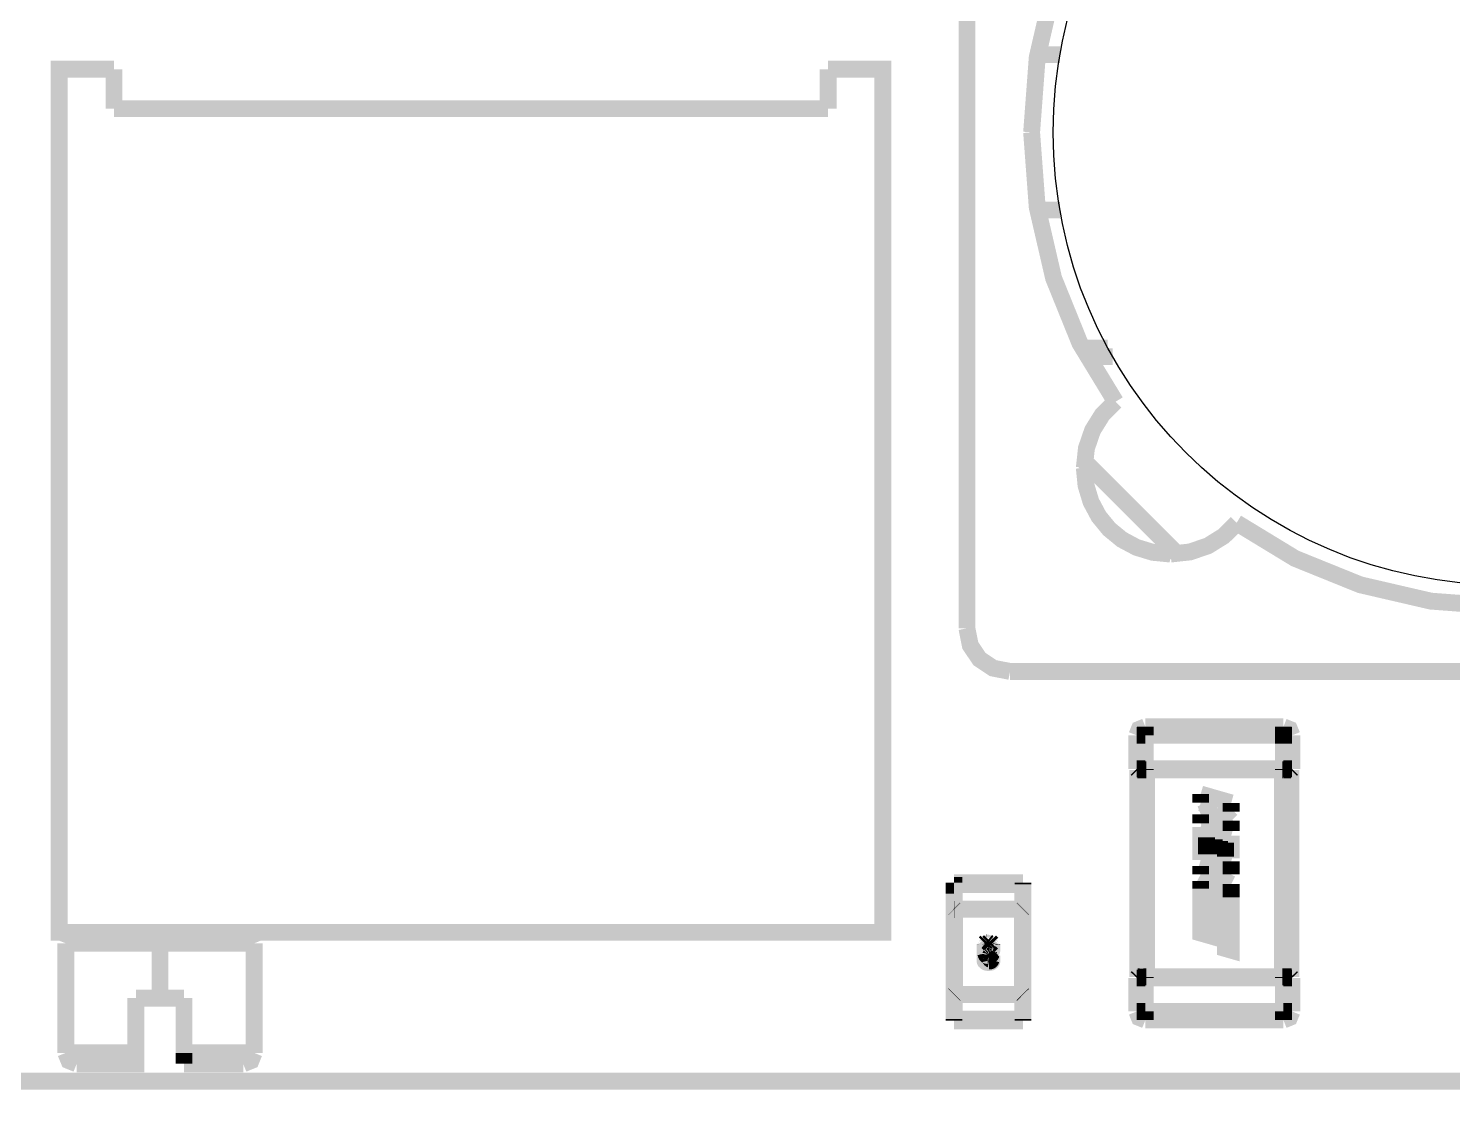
# Model space of a CAD drawing. Header units: inches. Extents: x -3.96 to 3.96, y -2.08 to 2.07.
# Drawn here: x -2.958 to -2.282, y 1.217 to 1.732 of the extents above; entities that cross this region are included whole.
import ezdxf

# ---------------------------------------------------------------- set-up
doc = ezdxf.new("R2010")
doc.units = ezdxf.units.IN
doc.layers.get('0').update_dxf_attribs({"linetype": 'CONTINUOUS'})

# ---------------------------------------------------------------- blocks, each defined once
blk = doc.blocks.new('EPAD')
at = {"const_width": 0.5}
blk.add_lwpolyline([(-0.25, 0, 1), (0.25, 0, 1)], format="xyb", close=True, dxfattribs=at)

msp = doc.modelspace()

# ---------------------------------------------------------------- linework, layer by layer
at = {"const_width": 0.008}
for points in [[(-2.512957, 1.447165), (-2.512957, 1.918031)], [(-2.512957, 1.447165), (-2.512957, 1.918031)], [(-2.512957, 1.447165), (-2.512957, 1.918031)], [(-2.482248, 1.682598), (-2.479578, 1.718253), (-2.471809, 1.751809), (-2.459302, 1.782729), (-2.442419, 1.810475)], [(-2.482248, 1.682598), (-2.479578, 1.718253), (-2.471809, 1.751809), (-2.459302, 1.782729), (-2.442419, 1.810475)], [(-2.482248, 1.682598), (-2.479578, 1.718253), (-2.471809, 1.751809), (-2.459302, 1.782729), (-2.442419, 1.810475)], [(-2.479213, 1.719449), (-2.46883, 1.719449)], [(-2.479213, 1.719449), (-2.46883, 1.719449)], [(-2.479213, 1.719449), (-2.46883, 1.719449)], [(-2.57887, 1.712587), (-2.55287, 1.712587), (-2.55287, 1.302827), (-2.94391, 1.302827), (-2.94391, 1.712587), (-2.91791, 1.712587)], [(-2.57887, 1.712587), (-2.55287, 1.712587), (-2.55287, 1.302827), (-2.94391, 1.302827), (-2.94391, 1.712587), (-2.91791, 1.712587)], [(-2.57887, 1.712587), (-2.55287, 1.712587), (-2.55287, 1.302827), (-2.94391, 1.302827), (-2.94391, 1.712587), (-2.91791, 1.712587)], [(-2.91791, 1.693867), (-2.91791, 1.712587)], [(-2.91791, 1.693867), (-2.91791, 1.712587)], [(-2.91791, 1.693867), (-2.91791, 1.712587)], [(-2.57887, 1.712587), (-2.57887, 1.693867)], [(-2.57887, 1.712587), (-2.57887, 1.693867)], [(-2.57887, 1.712587), (-2.57887, 1.693867)], [(-2.91791, 1.693867), (-2.57887, 1.693867)], [(-2.91791, 1.693867), (-2.57887, 1.693867)], [(-2.91791, 1.693867), (-2.57887, 1.693867)], [(-2.482248, 1.682598), (-2.479578, 1.646944), (-2.471809, 1.613388), (-2.459302, 1.582468), (-2.442419, 1.554722)], [(-2.482248, 1.682598), (-2.479578, 1.646944), (-2.471809, 1.613388), (-2.459302, 1.582468), (-2.442419, 1.554722)], [(-2.482248, 1.682598), (-2.479578, 1.646944), (-2.471809, 1.613388), (-2.459302, 1.582468), (-2.442419, 1.554722)], [(-2.46883, 1.645748), (-2.479213, 1.645748)], [(-2.46883, 1.645748), (-2.479213, 1.645748)], [(-2.46883, 1.645748), (-2.479213, 1.645748)], [(-2.457639, 1.580236), (-2.446075, 1.580236)], [(-2.457639, 1.580236), (-2.446075, 1.580236)], [(-2.457639, 1.580236), (-2.446075, 1.580236)], [(-2.4438, 1.576142), (-2.455496, 1.576142)], [(-2.4438, 1.576142), (-2.455496, 1.576142)], [(-2.4438, 1.576142), (-2.455496, 1.576142)], [(-2.457234, 1.52336), (-2.45622, 1.532661), (-2.453302, 1.541147), (-2.448667, 1.548605), (-2.442498, 1.554817)], [(-2.457234, 1.52336), (-2.45622, 1.532661), (-2.453302, 1.541147), (-2.448667, 1.548605), (-2.442498, 1.554817)], [(-2.457234, 1.52336), (-2.45622, 1.532661), (-2.453302, 1.541147), (-2.448667, 1.548605), (-2.442498, 1.554817)], [(-2.457118, 1.526445), (-2.413205, 1.482532)], [(-2.457118, 1.526445), (-2.413205, 1.482532)], [(-2.457118, 1.526445), (-2.413205, 1.482532)], [(-2.457234, 1.52336), (-2.45642, 1.514988), (-2.454076, 1.507246), (-2.450352, 1.500284), (-2.445398, 1.494251), (-2.439366, 1.489298), (-2.432404, 1.485574), (-2.424661, 1.48323), (-2.416289, 1.482415)], [(-2.457234, 1.52336), (-2.45642, 1.514988), (-2.454076, 1.507246), (-2.450352, 1.500284), (-2.445398, 1.494251), (-2.439366, 1.489298), (-2.432404, 1.485574), (-2.424661, 1.48323), (-2.416289, 1.482415)], [(-2.457234, 1.52336), (-2.45642, 1.514988), (-2.454076, 1.507246), (-2.450352, 1.500284), (-2.445398, 1.494251), (-2.439366, 1.489298), (-2.432404, 1.485574), (-2.424661, 1.48323), (-2.416289, 1.482415)], [(-2.384832, 1.497151), (-2.391044, 1.490983), (-2.398502, 1.486347), (-2.406989, 1.48343), (-2.416289, 1.482415)], [(-2.384832, 1.497151), (-2.391044, 1.490983), (-2.398502, 1.486347), (-2.406989, 1.48343), (-2.416289, 1.482415)], [(-2.384832, 1.497151), (-2.391044, 1.490983), (-2.398502, 1.486347), (-2.406989, 1.48343), (-2.416289, 1.482415)], [(-2.384928, 1.497231), (-2.357182, 1.480348), (-2.326262, 1.467841), (-2.292706, 1.460072), (-2.257051, 1.457402)], [(-2.384928, 1.497231), (-2.357182, 1.480348), (-2.326262, 1.467841), (-2.292706, 1.460072), (-2.257051, 1.457402)], [(-2.384928, 1.497231), (-2.357182, 1.480348), (-2.326262, 1.467841), (-2.292706, 1.460072), (-2.257051, 1.457402)], [(-2.512957, 1.447165), (-2.511377, 1.439108), (-2.507039, 1.432611), (-2.500541, 1.428272), (-2.492484, 1.426693)], [(-2.512957, 1.447165), (-2.511377, 1.439108), (-2.507039, 1.432611), (-2.500541, 1.428272), (-2.492484, 1.426693)], [(-2.512957, 1.447165), (-2.511377, 1.439108), (-2.507039, 1.432611), (-2.500541, 1.428272), (-2.492484, 1.426693)], [(-2.021618, 1.426693), (-2.492484, 1.426693)], [(-2.021618, 1.426693), (-2.492484, 1.426693)], [(-2.021618, 1.426693), (-2.492484, 1.426693)], [(-2.43233, 1.396331), (-2.431147, 1.399243), (-2.428236, 1.400426)], [(-2.43233, 1.396331), (-2.431147, 1.399243), (-2.428236, 1.400426)], [(-2.43233, 1.396331), (-2.431147, 1.399243), (-2.428236, 1.400426)], [(-2.43233, 1.396331), (-2.43233, 1.380445)], [(-2.428236, 1.396331), (-2.43233, 1.396331)], [(-2.43233, 1.396331), (-2.43233, 1.380445)], [(-2.428236, 1.396331), (-2.43233, 1.396331)], [(-2.43233, 1.396331), (-2.43233, 1.380445)], [(-2.428236, 1.396331), (-2.43233, 1.396331)], [(-2.362724, 1.400426), (-2.428236, 1.400426)], [(-2.428236, 1.400426), (-2.428236, 1.396331)], [(-2.362724, 1.400426), (-2.428236, 1.400426)], [(-2.428236, 1.400426), (-2.428236, 1.396331)], [(-2.362724, 1.400426), (-2.428236, 1.400426)], [(-2.428236, 1.400426), (-2.428236, 1.396331)], [(-2.428236, 1.380445), (-2.428236, 1.396331), (-2.362724, 1.396331), (-2.362724, 1.380445)], [(-2.428236, 1.380445), (-2.428236, 1.396331), (-2.362724, 1.396331), (-2.362724, 1.380445)], [(-2.428236, 1.380445), (-2.428236, 1.396331), (-2.362724, 1.396331), (-2.362724, 1.380445)], [(-2.35863, 1.396331), (-2.359813, 1.399243), (-2.362724, 1.400426)], [(-2.35863, 1.396331), (-2.362724, 1.396331), (-2.362724, 1.400426)], [(-2.35863, 1.396331), (-2.359813, 1.399243), (-2.362724, 1.400426)], [(-2.35863, 1.396331), (-2.362724, 1.396331), (-2.362724, 1.400426)], [(-2.35863, 1.396331), (-2.359813, 1.399243), (-2.362724, 1.400426)], [(-2.35863, 1.396331), (-2.362724, 1.396331), (-2.362724, 1.400426)], [(-2.35863, 1.380445), (-2.35863, 1.396331)], [(-2.35863, 1.380445), (-2.35863, 1.396331)], [(-2.35863, 1.380445), (-2.35863, 1.396331)], [(-2.43233, 1.380445), (-2.431855, 1.379954)], [(-2.428236, 1.380445), (-2.43233, 1.380445)], [(-2.43233, 1.380445), (-2.431855, 1.379954)], [(-2.428236, 1.380445), (-2.43233, 1.380445)], [(-2.43233, 1.380445), (-2.431855, 1.379954)], [(-2.428236, 1.380445), (-2.43233, 1.380445)], [(-2.432143, 1.379953), (-2.430078, 1.379956)], [(-2.432143, 1.379953), (-2.430078, 1.379956)], [(-2.432143, 1.379953), (-2.430078, 1.379956)], [(-2.43188, 1.379955), (-2.43188, 1.281684)], [(-2.43188, 1.379955), (-2.43188, 1.281684)], [(-2.43188, 1.379955), (-2.43188, 1.281684)], [(-2.428014, 1.379953), (-2.430078, 1.379956)], [(-2.428014, 1.379953), (-2.430078, 1.379956)], [(-2.428014, 1.379953), (-2.430078, 1.379956)], [(-2.428236, 1.380445), (-2.428236, 1.379954)], [(-2.362724, 1.380445), (-2.428236, 1.380445)], [(-2.428236, 1.380445), (-2.428236, 1.379954)], [(-2.362724, 1.380445), (-2.428236, 1.380445)], [(-2.428236, 1.380445), (-2.428236, 1.379954)], [(-2.362724, 1.380445), (-2.428236, 1.380445)], [(-2.428236, 1.379954), (-2.427785, 1.379955)], [(-2.428236, 1.379954), (-2.427785, 1.379955)], [(-2.428236, 1.379954), (-2.427785, 1.379955)], [(-2.427785, 1.379955), (-2.427744, 1.379955)], [(-2.427785, 1.379955), (-2.427744, 1.379955)], [(-2.427785, 1.379955), (-2.427744, 1.379955)], [(-2.363215, 1.379955), (-2.427744, 1.379955)], [(-2.427744, 1.281684), (-2.427744, 1.379955)], [(-2.363215, 1.379955), (-2.427744, 1.379955)], [(-2.427744, 1.281684), (-2.427744, 1.379955)], [(-2.363215, 1.379955), (-2.427744, 1.379955)], [(-2.427744, 1.281684), (-2.427744, 1.379955)], [(-2.363215, 1.379955), (-2.363174, 1.379955)], [(-2.363215, 1.379955), (-2.363215, 1.281684)], [(-2.363215, 1.379955), (-2.363174, 1.379955)], [(-2.363215, 1.379955), (-2.363215, 1.281684)], [(-2.363215, 1.379955), (-2.363174, 1.379955)], [(-2.363215, 1.379955), (-2.363215, 1.281684)], [(-2.363174, 1.379955), (-2.362724, 1.379954)], [(-2.363174, 1.379955), (-2.362724, 1.379954)], [(-2.363174, 1.379955), (-2.362724, 1.379954)], [(-2.362724, 1.380445), (-2.362724, 1.379954)], [(-2.35863, 1.380445), (-2.362724, 1.380445)], [(-2.362724, 1.380445), (-2.362724, 1.379954)], [(-2.35863, 1.380445), (-2.362724, 1.380445)], [(-2.362724, 1.380445), (-2.362724, 1.379954)], [(-2.35863, 1.380445), (-2.362724, 1.380445)], [(-2.362647, 1.379954), (-2.360882, 1.379963)], [(-2.362647, 1.379954), (-2.360882, 1.379963)], [(-2.362647, 1.379954), (-2.360882, 1.379963)], [(-2.359117, 1.379954), (-2.360882, 1.379963)], [(-2.359117, 1.379954), (-2.360882, 1.379963)], [(-2.359117, 1.379954), (-2.360882, 1.379963)], [(-2.35863, 1.380445), (-2.359105, 1.379954)], [(-2.35863, 1.380445), (-2.359105, 1.379954)], [(-2.35863, 1.380445), (-2.359105, 1.379954)], [(-2.35908, 1.379955), (-2.35908, 1.281684)], [(-2.35908, 1.379955), (-2.35908, 1.281684)], [(-2.35908, 1.379955), (-2.35908, 1.281684)], [(-2.40199, 1.368489), (-2.387474, 1.364317)], [(-2.40199, 1.364357), (-2.40199, 1.368489)], [(-2.40199, 1.368489), (-2.387474, 1.364317)], [(-2.40199, 1.364357), (-2.40199, 1.368489)], [(-2.40199, 1.368489), (-2.387474, 1.364317)], [(-2.40199, 1.364357), (-2.40199, 1.368489)], [(-2.394108, 1.362098), (-2.40199, 1.364357)], [(-2.394108, 1.362098), (-2.40199, 1.364357)], [(-2.394108, 1.362098), (-2.40199, 1.364357)], [(-2.40199, 1.358935), (-2.394108, 1.362098)], [(-2.40199, 1.358935), (-2.394108, 1.362098)], [(-2.40199, 1.358935), (-2.394108, 1.362098)], [(-2.393664, 1.361958), (-2.387474, 1.355789)], [(-2.387474, 1.360184), (-2.393664, 1.361958)], [(-2.393664, 1.361958), (-2.387474, 1.355789)], [(-2.387474, 1.360184), (-2.393664, 1.361958)], [(-2.393664, 1.361958), (-2.387474, 1.355789)], [(-2.387474, 1.360184), (-2.393664, 1.361958)], [(-2.387474, 1.364317), (-2.387474, 1.360184)], [(-2.387474, 1.364317), (-2.387474, 1.360184)], [(-2.387474, 1.364317), (-2.387474, 1.360184)], [(-2.40199, 1.354518), (-2.40199, 1.358935)], [(-2.40199, 1.354518), (-2.40199, 1.358935)], [(-2.40199, 1.354518), (-2.40199, 1.358935)], [(-2.394108, 1.357785), (-2.40199, 1.354518)], [(-2.394108, 1.357785), (-2.40199, 1.354518)], [(-2.394108, 1.357785), (-2.40199, 1.354518)], [(-2.387474, 1.351012), (-2.394108, 1.357785)], [(-2.387474, 1.351012), (-2.394108, 1.357785)], [(-2.387474, 1.351012), (-2.394108, 1.357785)], [(-2.387474, 1.355789), (-2.387474, 1.351012)], [(-2.387474, 1.355789), (-2.387474, 1.351012)], [(-2.387474, 1.355789), (-2.387474, 1.351012)], [(-2.40199, 1.352898), (-2.387474, 1.348725)], [(-2.40199, 1.337259), (-2.40199, 1.352898)], [(-2.40199, 1.352898), (-2.387474, 1.348725)], [(-2.40199, 1.337259), (-2.40199, 1.352898)], [(-2.40199, 1.352898), (-2.387474, 1.348725)], [(-2.40199, 1.337259), (-2.40199, 1.352898)], [(-2.387474, 1.348725), (-2.387474, 1.338)], [(-2.387474, 1.348725), (-2.387474, 1.338)], [(-2.387474, 1.348725), (-2.387474, 1.338)], [(-2.399228, 1.347978), (-2.399228, 1.339931)], [(-2.39562, 1.34695), (-2.399228, 1.347978)], [(-2.399228, 1.347978), (-2.399228, 1.339931)], [(-2.39562, 1.34695), (-2.399228, 1.347978)], [(-2.399228, 1.347978), (-2.399228, 1.339931)], [(-2.39562, 1.34695), (-2.399228, 1.347978)], [(-2.39562, 1.34072), (-2.39562, 1.34695)], [(-2.39562, 1.34072), (-2.39562, 1.34695)], [(-2.39562, 1.34072), (-2.39562, 1.34695)], [(-2.392937, 1.346185), (-2.392937, 1.339954)], [(-2.390237, 1.345399), (-2.392937, 1.346185)], [(-2.392937, 1.346185), (-2.392937, 1.339954)], [(-2.390237, 1.345399), (-2.392937, 1.346185)], [(-2.392937, 1.346185), (-2.392937, 1.339954)], [(-2.390237, 1.345399), (-2.392937, 1.346185)], [(-2.390237, 1.338785), (-2.390237, 1.345399)], [(-2.390237, 1.338785), (-2.390237, 1.345399)], [(-2.390237, 1.338785), (-2.390237, 1.345399)], [(-2.389067, 1.333549), (-2.40199, 1.337259)], [(-2.389067, 1.333549), (-2.40199, 1.337259)], [(-2.389067, 1.333549), (-2.40199, 1.337259)], [(-2.399228, 1.339931), (-2.387474, 1.336552)], [(-2.399228, 1.339931), (-2.387474, 1.336552)], [(-2.399228, 1.339931), (-2.387474, 1.336552)], [(-2.392937, 1.339954), (-2.39562, 1.34072)], [(-2.392937, 1.339954), (-2.39562, 1.34072)], [(-2.392937, 1.339954), (-2.39562, 1.34072)], [(-2.387474, 1.338), (-2.390237, 1.338785)], [(-2.387474, 1.338), (-2.390237, 1.338785)], [(-2.387474, 1.338), (-2.390237, 1.338785)], [(-2.387474, 1.336552), (-2.387474, 1.33037)], [(-2.387474, 1.336552), (-2.387474, 1.33037)], [(-2.387474, 1.336552), (-2.387474, 1.33037)], [(-2.40199, 1.334273), (-2.389067, 1.333549)], [(-2.40199, 1.330403), (-2.40199, 1.334273)], [(-2.40199, 1.334273), (-2.389067, 1.333549)], [(-2.40199, 1.330403), (-2.40199, 1.334273)], [(-2.40199, 1.334273), (-2.389067, 1.333549)], [(-2.40199, 1.330403), (-2.40199, 1.334273)], [(-2.389004, 1.323548), (-2.40199, 1.330403)], [(-2.389004, 1.323548), (-2.40199, 1.330403)], [(-2.389004, 1.323548), (-2.40199, 1.330403)], [(-2.397844, 1.331059), (-2.387474, 1.325785)], [(-2.387474, 1.33037), (-2.397844, 1.331059)], [(-2.397844, 1.331059), (-2.387474, 1.325785)], [(-2.387474, 1.33037), (-2.397844, 1.331059)], [(-2.397844, 1.331059), (-2.387474, 1.325785)], [(-2.387474, 1.33037), (-2.397844, 1.331059)], [(-2.519098, 1.326378), (-2.486343, 1.326378)], [(-2.519098, 1.326378), (-2.519098, 1.325559)], [(-2.519098, 1.326378), (-2.486343, 1.326378)], [(-2.519098, 1.326378), (-2.519098, 1.325559)], [(-2.519098, 1.326378), (-2.486343, 1.326378)], [(-2.519098, 1.326378), (-2.519098, 1.325559)], [(-2.519057, 1.32515), (-2.519098, 1.32515), (-2.519098, 1.325559)], [(-2.519098, 1.325559), (-2.486343, 1.325559)], [(-2.519057, 1.32515), (-2.519098, 1.32515), (-2.519098, 1.325559)], [(-2.519098, 1.325559), (-2.486343, 1.325559)], [(-2.519057, 1.32515), (-2.519098, 1.32515), (-2.519098, 1.325559)], [(-2.519098, 1.325559), (-2.486343, 1.325559)], [(-2.519098, 1.262094), (-2.519098, 1.32515)], [(-2.519098, 1.262094), (-2.519098, 1.32515)], [(-2.519098, 1.262094), (-2.519098, 1.32515)], [(-2.519057, 1.313685), (-2.519057, 1.32515)], [(-2.519057, 1.313685), (-2.519057, 1.32515)], [(-2.519057, 1.313685), (-2.519057, 1.32515)], [(-2.486343, 1.325559), (-2.486343, 1.32515), (-2.486383, 1.32515), (-2.486383, 1.313685), (-2.486452, 1.313685)], [(-2.486343, 1.325559), (-2.486343, 1.32515), (-2.486383, 1.32515), (-2.486383, 1.313685), (-2.486452, 1.313685)], [(-2.486343, 1.325559), (-2.486343, 1.32515), (-2.486383, 1.32515), (-2.486383, 1.313685), (-2.486452, 1.313685)], [(-2.486343, 1.325559), (-2.486343, 1.326378)], [(-2.486343, 1.325559), (-2.486343, 1.326378)], [(-2.486343, 1.325559), (-2.486343, 1.326378)], [(-2.486343, 1.32515), (-2.486343, 1.262094)], [(-2.486343, 1.32515), (-2.486343, 1.262094)], [(-2.486343, 1.32515), (-2.486343, 1.262094)], [(-2.40199, 1.327277), (-2.389004, 1.323548)], [(-2.40199, 1.323588), (-2.40199, 1.327277)], [(-2.40199, 1.327277), (-2.389004, 1.323548)], [(-2.40199, 1.323588), (-2.40199, 1.327277)], [(-2.40199, 1.327277), (-2.389004, 1.323548)], [(-2.40199, 1.323588), (-2.40199, 1.327277)], [(-2.387474, 1.319415), (-2.40199, 1.323588)], [(-2.387474, 1.319415), (-2.40199, 1.323588)], [(-2.387474, 1.319415), (-2.40199, 1.323588)], [(-2.392937, 1.308898), (-2.39562, 1.309665), (-2.39562, 1.315893), (-2.399228, 1.316923), (-2.399228, 1.31009), (-2.40199, 1.310874), (-2.40199, 1.321841), (-2.387474, 1.31767), (-2.387474, 1.294366), (-2.390277, 1.295172), (-2.390277, 1.299143), (-2.40199, 1.302509), (-2.40199, 1.306644), (-2.390277, 1.303277), (-2.390256, 1.30769), (-2.390237, 1.314342), (-2.392937, 1.315128), (-2.392937, 1.308898)], [(-2.392937, 1.308898), (-2.39562, 1.309665), (-2.39562, 1.315893), (-2.399228, 1.316923), (-2.399228, 1.31009), (-2.40199, 1.310874), (-2.40199, 1.321841), (-2.387474, 1.31767), (-2.387474, 1.294366), (-2.390277, 1.295172), (-2.390277, 1.299143), (-2.40199, 1.302509), (-2.40199, 1.306644), (-2.390277, 1.303277), (-2.390256, 1.30769), (-2.390237, 1.314342), (-2.392937, 1.315128), (-2.392937, 1.308898)], [(-2.392937, 1.308898), (-2.39562, 1.309665), (-2.39562, 1.315893), (-2.399228, 1.316923), (-2.399228, 1.31009), (-2.40199, 1.310874), (-2.40199, 1.321841), (-2.387474, 1.31767), (-2.387474, 1.294366), (-2.390277, 1.295172), (-2.390277, 1.299143), (-2.40199, 1.302509), (-2.40199, 1.306644), (-2.390277, 1.303277), (-2.390256, 1.30769), (-2.390237, 1.314342), (-2.392937, 1.315128), (-2.392937, 1.308898)], [(-2.387474, 1.325785), (-2.387474, 1.319415)], [(-2.387474, 1.325785), (-2.387474, 1.319415)], [(-2.387474, 1.325785), (-2.387474, 1.319415)], [(-2.519098, 1.314094), (-2.519057, 1.314054)], [(-2.519057, 1.314094), (-2.519098, 1.314094)], [(-2.519098, 1.314094), (-2.519098, 1.27315)], [(-2.519098, 1.314094), (-2.519057, 1.314054)], [(-2.519057, 1.314094), (-2.519098, 1.314094)], [(-2.519098, 1.314094), (-2.519098, 1.27315)], [(-2.519098, 1.314094), (-2.519057, 1.314054)], [(-2.519057, 1.314094), (-2.519098, 1.314094)], [(-2.519098, 1.314094), (-2.519098, 1.27315)], [(-2.518989, 1.313685), (-2.519057, 1.313685)], [(-2.518989, 1.313685), (-2.519057, 1.313685)], [(-2.518989, 1.313685), (-2.519057, 1.313685)], [(-2.518989, 1.313985), (-2.518879, 1.313875)], [(-2.518989, 1.313985), (-2.518879, 1.313875)], [(-2.518989, 1.313985), (-2.518879, 1.313875)], [(-2.486562, 1.273369), (-2.518879, 1.273369), (-2.518879, 1.313875), (-2.486562, 1.313875), (-2.486562, 1.273369)], [(-2.486562, 1.273369), (-2.518879, 1.273369), (-2.518879, 1.313875), (-2.486562, 1.313875), (-2.486562, 1.273369)], [(-2.486562, 1.273369), (-2.518879, 1.273369), (-2.518879, 1.313875), (-2.486562, 1.313875), (-2.486562, 1.273369)], [(-2.486562, 1.313875), (-2.486452, 1.313985)], [(-2.486562, 1.313875), (-2.486452, 1.313985)], [(-2.486562, 1.313875), (-2.486452, 1.313985)], [(-2.486343, 1.314094), (-2.486383, 1.314094)], [(-2.486383, 1.314054), (-2.486343, 1.314094)], [(-2.486343, 1.314094), (-2.486383, 1.314094)], [(-2.486383, 1.314054), (-2.486343, 1.314094)], [(-2.486343, 1.314094), (-2.486383, 1.314094)], [(-2.486383, 1.314054), (-2.486343, 1.314094)], [(-2.486343, 1.27315), (-2.486343, 1.314094)], [(-2.486343, 1.27315), (-2.486343, 1.314094)], [(-2.486343, 1.27315), (-2.486343, 1.314094)], [(-2.94079, 1.297627), (-2.939287, 1.301324), (-2.93559, 1.302827)], [(-2.94079, 1.297627), (-2.89607, 1.297627), (-2.89607, 1.302827)], [(-2.94079, 1.297627), (-2.939287, 1.301324), (-2.93559, 1.302827)], [(-2.94079, 1.297627), (-2.89607, 1.297627), (-2.89607, 1.302827)], [(-2.94079, 1.297627), (-2.939287, 1.301324), (-2.93559, 1.302827)], [(-2.94079, 1.297627), (-2.89607, 1.297627), (-2.89607, 1.302827)], [(-2.85135, 1.297627), (-2.852853, 1.301324), (-2.85655, 1.302827)], [(-2.85135, 1.297627), (-2.852853, 1.301324), (-2.85655, 1.302827)], [(-2.85135, 1.297627), (-2.852853, 1.301324), (-2.85655, 1.302827)], [(-2.94079, 1.297627), (-2.94079, 1.245627)], [(-2.94079, 1.297627), (-2.94079, 1.245627)], [(-2.94079, 1.297627), (-2.94079, 1.245627)], [(-2.89607, 1.271627), (-2.89607, 1.297627), (-2.85135, 1.297627)], [(-2.89607, 1.271627), (-2.89607, 1.297627), (-2.85135, 1.297627)], [(-2.89607, 1.271627), (-2.89607, 1.297627), (-2.85135, 1.297627)], [(-2.85135, 1.245627), (-2.85135, 1.297627)], [(-2.85135, 1.245627), (-2.85135, 1.297627)], [(-2.85135, 1.245627), (-2.85135, 1.297627)], [(-2.504418, 1.29763), (-2.503598, 1.298478)], [(-2.504418, 1.29763), (-2.503598, 1.298478)], [(-2.504418, 1.29763), (-2.503598, 1.298478)], [(-2.504418, 1.29763), (-2.504406, 1.297489), (-2.504404, 1.297407), (-2.504361, 1.297081), (-2.504158, 1.296592), (-2.504113, 1.296546), (-2.504054, 1.296517), (-2.503875, 1.296503), (-2.503793, 1.296505), (-2.503713, 1.296514), (-2.503683, 1.296521), (-2.503656, 1.296536), (-2.503644, 1.296548), (-2.503638, 1.296563), (-2.503635, 1.296584), (-2.503646, 1.296624), (-2.503728, 1.296778), (-2.503831, 1.297023), (-2.503876, 1.297298)], [(-2.504418, 1.29763), (-2.504406, 1.297489), (-2.504404, 1.297407), (-2.504361, 1.297081), (-2.504158, 1.296592), (-2.504113, 1.296546), (-2.504054, 1.296517), (-2.503875, 1.296503), (-2.503793, 1.296505), (-2.503713, 1.296514), (-2.503683, 1.296521), (-2.503656, 1.296536), (-2.503644, 1.296548), (-2.503638, 1.296563), (-2.503635, 1.296584), (-2.503646, 1.296624), (-2.503728, 1.296778), (-2.503831, 1.297023), (-2.503876, 1.297298)], [(-2.504418, 1.29763), (-2.504406, 1.297489), (-2.504404, 1.297407), (-2.504361, 1.297081), (-2.504158, 1.296592), (-2.504113, 1.296546), (-2.504054, 1.296517), (-2.503875, 1.296503), (-2.503793, 1.296505), (-2.503713, 1.296514), (-2.503683, 1.296521), (-2.503656, 1.296536), (-2.503644, 1.296548), (-2.503638, 1.296563), (-2.503635, 1.296584), (-2.503646, 1.296624), (-2.503728, 1.296778), (-2.503831, 1.297023), (-2.503876, 1.297298)], [(-2.502733, 1.296108), (-2.502815, 1.296107), (-2.503143, 1.296092), (-2.503468, 1.296051), (-2.503736, 1.295981), (-2.503919, 1.2959), (-2.504174, 1.295698), (-2.504331, 1.295434), (-2.504404, 1.295057), (-2.504406, 1.294959), (-2.504404, 1.294878), (-2.504351, 1.294552), (-2.5042, 1.294256), (-2.503961, 1.29403), (-2.503765, 1.293923), (-2.50347, 1.293826), (-2.503166, 1.293773), (-2.502707, 1.293748), (-2.502626, 1.293748), (-2.502298, 1.293763), (-2.501973, 1.293805), (-2.501707, 1.293876), (-2.501518, 1.293959), (-2.501277, 1.294149), (-2.501113, 1.294415), (-2.501039, 1.294782), (-2.501034, 1.294896), (-2.501037, 1.294978), (-2.501089, 1.295304), (-2.501239, 1.2956), (-2.50148, 1.295827), (-2.501674, 1.295933), (-2.501962, 1.296029), (-2.502261, 1.296081), (-2.502733, 1.296108)], [(-2.502733, 1.296108), (-2.502815, 1.296107), (-2.503143, 1.296092), (-2.503468, 1.296051), (-2.503736, 1.295981), (-2.503919, 1.2959), (-2.504174, 1.295698), (-2.504331, 1.295434), (-2.504404, 1.295057), (-2.504406, 1.294959), (-2.504404, 1.294878), (-2.504351, 1.294552), (-2.5042, 1.294256), (-2.503961, 1.29403), (-2.503765, 1.293923), (-2.50347, 1.293826), (-2.503166, 1.293773), (-2.502707, 1.293748), (-2.502626, 1.293748), (-2.502298, 1.293763), (-2.501973, 1.293805), (-2.501707, 1.293876), (-2.501518, 1.293959), (-2.501277, 1.294149), (-2.501113, 1.294415), (-2.501039, 1.294782), (-2.501034, 1.294896), (-2.501037, 1.294978), (-2.501089, 1.295304), (-2.501239, 1.2956), (-2.50148, 1.295827), (-2.501674, 1.295933), (-2.501962, 1.296029), (-2.502261, 1.296081), (-2.502733, 1.296108)], [(-2.502733, 1.296108), (-2.502815, 1.296107), (-2.503143, 1.296092), (-2.503468, 1.296051), (-2.503736, 1.295981), (-2.503919, 1.2959), (-2.504174, 1.295698), (-2.504331, 1.295434), (-2.504404, 1.295057), (-2.504406, 1.294959), (-2.504404, 1.294878), (-2.504351, 1.294552), (-2.5042, 1.294256), (-2.503961, 1.29403), (-2.503765, 1.293923), (-2.50347, 1.293826), (-2.503166, 1.293773), (-2.502707, 1.293748), (-2.502626, 1.293748), (-2.502298, 1.293763), (-2.501973, 1.293805), (-2.501707, 1.293876), (-2.501518, 1.293959), (-2.501277, 1.294149), (-2.501113, 1.294415), (-2.501039, 1.294782), (-2.501034, 1.294896), (-2.501037, 1.294978), (-2.501089, 1.295304), (-2.501239, 1.2956), (-2.50148, 1.295827), (-2.501674, 1.295933), (-2.501962, 1.296029), (-2.502261, 1.296081), (-2.502733, 1.296108)], [(-2.502699, 1.295433), (-2.501976, 1.295372), (-2.501808, 1.295306), (-2.501683, 1.295208), (-2.501602, 1.29508), (-2.501564, 1.294921), (-2.501603, 1.294771), (-2.501689, 1.294648), (-2.501823, 1.294552), (-2.502004, 1.294482), (-2.502739, 1.294422), (-2.503462, 1.294482), (-2.503631, 1.294548), (-2.503756, 1.294644), (-2.503838, 1.294772), (-2.503876, 1.294931), (-2.503838, 1.295081), (-2.503752, 1.295204), (-2.503619, 1.295301), (-2.503437, 1.29537), (-2.502699, 1.295433)], [(-2.502699, 1.295433), (-2.501976, 1.295372), (-2.501808, 1.295306), (-2.501683, 1.295208), (-2.501602, 1.29508), (-2.501564, 1.294921), (-2.501603, 1.294771), (-2.501689, 1.294648), (-2.501823, 1.294552), (-2.502004, 1.294482), (-2.502739, 1.294422), (-2.503462, 1.294482), (-2.503631, 1.294548), (-2.503756, 1.294644), (-2.503838, 1.294772), (-2.503876, 1.294931), (-2.503838, 1.295081), (-2.503752, 1.295204), (-2.503619, 1.295301), (-2.503437, 1.29537), (-2.502699, 1.295433)], [(-2.502699, 1.295433), (-2.501976, 1.295372), (-2.501808, 1.295306), (-2.501683, 1.295208), (-2.501602, 1.29508), (-2.501564, 1.294921), (-2.501603, 1.294771), (-2.501689, 1.294648), (-2.501823, 1.294552), (-2.502004, 1.294482), (-2.502739, 1.294422), (-2.503462, 1.294482), (-2.503631, 1.294548), (-2.503756, 1.294644), (-2.503838, 1.294772), (-2.503876, 1.294931), (-2.503838, 1.295081), (-2.503752, 1.295204), (-2.503619, 1.295301), (-2.503437, 1.29537), (-2.502699, 1.295433)], [(-2.503879, 1.297346), (-2.503481, 1.297756)], [(-2.503879, 1.297346), (-2.503481, 1.297756)], [(-2.503879, 1.297346), (-2.503481, 1.297756)], [(-2.503879, 1.297346), (-2.503876, 1.297298)], [(-2.503879, 1.297346), (-2.503876, 1.297298)], [(-2.503879, 1.297346), (-2.503876, 1.297298)], [(-2.503598, 1.298478), (-2.503564, 1.298479)], [(-2.503598, 1.298478), (-2.503564, 1.298479)], [(-2.503598, 1.298478), (-2.503564, 1.298479)], [(-2.502821, 1.297873), (-2.503564, 1.298479)], [(-2.502821, 1.297873), (-2.503564, 1.298479)], [(-2.502821, 1.297873), (-2.503564, 1.298479)], [(-2.503481, 1.297755), (-2.5034, 1.297748), (-2.503274, 1.297706), (-2.503163, 1.29762), (-2.503074, 1.297479), (-2.503015, 1.29723), (-2.503009, 1.297115), (-2.503009, 1.296815), (-2.503004, 1.296774), (-2.502992, 1.296748), (-2.50297, 1.296727), (-2.502936, 1.296712), (-2.502808, 1.296696), (-2.502774, 1.296696), (-2.502693, 1.296698), (-2.502613, 1.296708), (-2.502576, 1.296722), (-2.502551, 1.296741), (-2.502537, 1.29676), (-2.502531, 1.296783), (-2.502528, 1.296822), (-2.502528, 1.297116), (-2.502526, 1.297198), (-2.502466, 1.297523), (-2.502387, 1.297673), (-2.502287, 1.297774), (-2.502157, 1.297835), (-2.502027, 1.297852)], [(-2.503481, 1.297755), (-2.5034, 1.297748), (-2.503274, 1.297706), (-2.503163, 1.29762), (-2.503074, 1.297479), (-2.503015, 1.29723), (-2.503009, 1.297115), (-2.503009, 1.296815), (-2.503004, 1.296774), (-2.502992, 1.296748), (-2.50297, 1.296727), (-2.502936, 1.296712), (-2.502808, 1.296696), (-2.502774, 1.296696), (-2.502693, 1.296698), (-2.502613, 1.296708), (-2.502576, 1.296722), (-2.502551, 1.296741), (-2.502537, 1.29676), (-2.502531, 1.296783), (-2.502528, 1.296822), (-2.502528, 1.297116), (-2.502526, 1.297198), (-2.502466, 1.297523), (-2.502387, 1.297673), (-2.502287, 1.297774), (-2.502157, 1.297835), (-2.502027, 1.297852)], [(-2.503481, 1.297755), (-2.5034, 1.297748), (-2.503274, 1.297706), (-2.503163, 1.29762), (-2.503074, 1.297479), (-2.503015, 1.29723), (-2.503009, 1.297115), (-2.503009, 1.296815), (-2.503004, 1.296774), (-2.502992, 1.296748), (-2.50297, 1.296727), (-2.502936, 1.296712), (-2.502808, 1.296696), (-2.502774, 1.296696), (-2.502693, 1.296698), (-2.502613, 1.296708), (-2.502576, 1.296722), (-2.502551, 1.296741), (-2.502537, 1.29676), (-2.502531, 1.296783), (-2.502528, 1.296822), (-2.502528, 1.297116), (-2.502526, 1.297198), (-2.502466, 1.297523), (-2.502387, 1.297673), (-2.502287, 1.297774), (-2.502157, 1.297835), (-2.502027, 1.297852)], [(-2.502814, 1.297874), (-2.502054, 1.298622)], [(-2.502814, 1.297874), (-2.502054, 1.298622)], [(-2.502814, 1.297874), (-2.502054, 1.298622)], [(-2.50102, 1.297518), (-2.502054, 1.298622)], [(-2.50102, 1.297518), (-2.502054, 1.298622)], [(-2.50102, 1.297518), (-2.502054, 1.298622)], [(-2.501558, 1.297347), (-2.502027, 1.297852)], [(-2.501558, 1.297347), (-2.502027, 1.297852)], [(-2.501558, 1.297347), (-2.502027, 1.297852)], [(-2.501565, 1.297268), (-2.501757, 1.296489), (-2.501753, 1.296467), (-2.501743, 1.296451), (-2.501721, 1.296433), (-2.501683, 1.296419), (-2.501608, 1.296409), (-2.501532, 1.296406), (-2.50145, 1.296407), (-2.501282, 1.296431), (-2.501218, 1.296462), (-2.501189, 1.296493), (-2.501135, 1.29662), (-2.501072, 1.296885), (-2.501034, 1.297344)], [(-2.501565, 1.297268), (-2.501757, 1.296489), (-2.501753, 1.296467), (-2.501743, 1.296451), (-2.501721, 1.296433), (-2.501683, 1.296419), (-2.501608, 1.296409), (-2.501532, 1.296406), (-2.50145, 1.296407), (-2.501282, 1.296431), (-2.501218, 1.296462), (-2.501189, 1.296493), (-2.501135, 1.29662), (-2.501072, 1.296885), (-2.501034, 1.297344)], [(-2.501565, 1.297268), (-2.501757, 1.296489), (-2.501753, 1.296467), (-2.501743, 1.296451), (-2.501721, 1.296433), (-2.501683, 1.296419), (-2.501608, 1.296409), (-2.501532, 1.296406), (-2.50145, 1.296407), (-2.501282, 1.296431), (-2.501218, 1.296462), (-2.501189, 1.296493), (-2.501135, 1.29662), (-2.501072, 1.296885), (-2.501034, 1.297344)], [(-2.501558, 1.297347), (-2.501565, 1.297267)], [(-2.501558, 1.297347), (-2.501565, 1.297267)], [(-2.501558, 1.297347), (-2.501565, 1.297267)], [(-2.50102, 1.297518), (-2.501034, 1.297345)], [(-2.50102, 1.297518), (-2.501034, 1.297345)], [(-2.50102, 1.297518), (-2.501034, 1.297345)], [(-2.503876, 1.292595), (-2.503772, 1.293167), (-2.503776, 1.293194), (-2.503787, 1.293212), (-2.503802, 1.293226), (-2.503833, 1.29324), (-2.503979, 1.293256), (-2.504045, 1.293256), (-2.504127, 1.293254), (-2.504204, 1.293242), (-2.504248, 1.293225), (-2.504277, 1.293203), (-2.504308, 1.293152), (-2.504376, 1.292915), (-2.504406, 1.2926), (-2.504404, 1.292518), (-2.504363, 1.292192), (-2.504194, 1.291804), (-2.503902, 1.291503), (-2.503744, 1.291409), (-2.503576, 1.291335), (-2.503254, 1.291243), (-2.503089, 1.291215), (-2.502593, 1.291185), (-2.502511, 1.291186), (-2.502184, 1.2912), (-2.501859, 1.291248), (-2.501626, 1.291319), (-2.501315, 1.291507), (-2.501223, 1.291611), (-2.501096, 1.291859), (-2.501034, 1.292289)], [(-2.503876, 1.292595), (-2.503772, 1.293167), (-2.503776, 1.293194), (-2.503787, 1.293212), (-2.503802, 1.293226), (-2.503833, 1.29324), (-2.503979, 1.293256), (-2.504045, 1.293256), (-2.504127, 1.293254), (-2.504204, 1.293242), (-2.504248, 1.293225), (-2.504277, 1.293203), (-2.504308, 1.293152), (-2.504376, 1.292915), (-2.504406, 1.2926), (-2.504404, 1.292518), (-2.504363, 1.292192), (-2.504194, 1.291804), (-2.503902, 1.291503), (-2.503744, 1.291409), (-2.503576, 1.291335), (-2.503254, 1.291243), (-2.503089, 1.291215), (-2.502593, 1.291185), (-2.502511, 1.291186), (-2.502184, 1.2912), (-2.501859, 1.291248), (-2.501626, 1.291319), (-2.501315, 1.291507), (-2.501223, 1.291611), (-2.501096, 1.291859), (-2.501034, 1.292289)], [(-2.503876, 1.292595), (-2.503772, 1.293167), (-2.503776, 1.293194), (-2.503787, 1.293212), (-2.503802, 1.293226), (-2.503833, 1.29324), (-2.503979, 1.293256), (-2.504045, 1.293256), (-2.504127, 1.293254), (-2.504204, 1.293242), (-2.504248, 1.293225), (-2.504277, 1.293203), (-2.504308, 1.293152), (-2.504376, 1.292915), (-2.504406, 1.2926), (-2.504404, 1.292518), (-2.504363, 1.292192), (-2.504194, 1.291804), (-2.503902, 1.291503), (-2.503744, 1.291409), (-2.503576, 1.291335), (-2.503254, 1.291243), (-2.503089, 1.291215), (-2.502593, 1.291185), (-2.502511, 1.291186), (-2.502184, 1.2912), (-2.501859, 1.291248), (-2.501626, 1.291319), (-2.501315, 1.291507), (-2.501223, 1.291611), (-2.501096, 1.291859), (-2.501034, 1.292289)], [(-2.502733, 1.290886), (-2.502815, 1.290885), (-2.503143, 1.29087), (-2.503468, 1.29083), (-2.503736, 1.290759), (-2.503919, 1.290679), (-2.504174, 1.290477), (-2.504331, 1.290212), (-2.504404, 1.289835), (-2.504406, 1.289737), (-2.504404, 1.289656), (-2.504351, 1.28933), (-2.5042, 1.289034), (-2.503961, 1.288808), (-2.503765, 1.288701), (-2.50347, 1.288604), (-2.503166, 1.288552), (-2.502707, 1.288526), (-2.502626, 1.288526), (-2.502298, 1.288542), (-2.501973, 1.288583), (-2.501707, 1.288654), (-2.501518, 1.288738), (-2.501277, 1.288927), (-2.501113, 1.289193), (-2.501039, 1.28956), (-2.501034, 1.289674), (-2.501037, 1.289756), (-2.501089, 1.290082), (-2.501239, 1.290378), (-2.50148, 1.290606), (-2.501674, 1.290711), (-2.501962, 1.290807), (-2.502261, 1.290859), (-2.502733, 1.290886)], [(-2.502733, 1.290886), (-2.502815, 1.290885), (-2.503143, 1.29087), (-2.503468, 1.29083), (-2.503736, 1.290759), (-2.503919, 1.290679), (-2.504174, 1.290477), (-2.504331, 1.290212), (-2.504404, 1.289835), (-2.504406, 1.289737), (-2.504404, 1.289656), (-2.504351, 1.28933), (-2.5042, 1.289034), (-2.503961, 1.288808), (-2.503765, 1.288701), (-2.50347, 1.288604), (-2.503166, 1.288552), (-2.502707, 1.288526), (-2.502626, 1.288526), (-2.502298, 1.288542), (-2.501973, 1.288583), (-2.501707, 1.288654), (-2.501518, 1.288738), (-2.501277, 1.288927), (-2.501113, 1.289193), (-2.501039, 1.28956), (-2.501034, 1.289674), (-2.501037, 1.289756), (-2.501089, 1.290082), (-2.501239, 1.290378), (-2.50148, 1.290606), (-2.501674, 1.290711), (-2.501962, 1.290807), (-2.502261, 1.290859), (-2.502733, 1.290886)], [(-2.502733, 1.290886), (-2.502815, 1.290885), (-2.503143, 1.29087), (-2.503468, 1.29083), (-2.503736, 1.290759), (-2.503919, 1.290679), (-2.504174, 1.290477), (-2.504331, 1.290212), (-2.504404, 1.289835), (-2.504406, 1.289737), (-2.504404, 1.289656), (-2.504351, 1.28933), (-2.5042, 1.289034), (-2.503961, 1.288808), (-2.503765, 1.288701), (-2.50347, 1.288604), (-2.503166, 1.288552), (-2.502707, 1.288526), (-2.502626, 1.288526), (-2.502298, 1.288542), (-2.501973, 1.288583), (-2.501707, 1.288654), (-2.501518, 1.288738), (-2.501277, 1.288927), (-2.501113, 1.289193), (-2.501039, 1.28956), (-2.501034, 1.289674), (-2.501037, 1.289756), (-2.501089, 1.290082), (-2.501239, 1.290378), (-2.50148, 1.290606), (-2.501674, 1.290711), (-2.501962, 1.290807), (-2.502261, 1.290859), (-2.502733, 1.290886)], [(-2.502739, 1.2892), (-2.503462, 1.28926), (-2.503631, 1.289326), (-2.503756, 1.289423), (-2.503838, 1.289551), (-2.503876, 1.28971), (-2.503839, 1.289859), (-2.503753, 1.289982), (-2.503619, 1.290079), (-2.503437, 1.290149), (-2.502699, 1.290212)], [(-2.502739, 1.2892), (-2.503462, 1.28926), (-2.503631, 1.289326), (-2.503756, 1.289423), (-2.503838, 1.289551), (-2.503876, 1.28971), (-2.503839, 1.289859), (-2.503753, 1.289982), (-2.503619, 1.290079), (-2.503437, 1.290149), (-2.502699, 1.290212)], [(-2.502739, 1.2892), (-2.503462, 1.28926), (-2.503631, 1.289326), (-2.503756, 1.289423), (-2.503838, 1.289551), (-2.503876, 1.28971), (-2.503839, 1.289859), (-2.503753, 1.289982), (-2.503619, 1.290079), (-2.503437, 1.290149), (-2.502699, 1.290212)], [(-2.502963, 1.291846), (-2.503045, 1.29185), (-2.50337, 1.291904), (-2.503601, 1.292014), (-2.503752, 1.292162), (-2.503844, 1.292352), (-2.503876, 1.292597)], [(-2.502963, 1.291846), (-2.503045, 1.29185), (-2.50337, 1.291904), (-2.503601, 1.292014), (-2.503752, 1.292162), (-2.503844, 1.292352), (-2.503876, 1.292597)], [(-2.502963, 1.291846), (-2.503045, 1.29185), (-2.50337, 1.291904), (-2.503601, 1.292014), (-2.503752, 1.292162), (-2.503844, 1.292352), (-2.503876, 1.292597)], [(-2.503155, 1.292565), (-2.502267, 1.293452)], [(-2.503155, 1.292565), (-2.502267, 1.293452)], [(-2.503155, 1.292565), (-2.502267, 1.293452)], [(-2.503155, 1.292565), (-2.503154, 1.292521)], [(-2.503155, 1.292565), (-2.503154, 1.292521)], [(-2.503155, 1.292565), (-2.503154, 1.292521)], [(-2.503154, 1.292509), (-2.503154, 1.292522)], [(-2.503154, 1.292509), (-2.503154, 1.292522)], [(-2.503154, 1.292509), (-2.503154, 1.292522)], [(-2.503154, 1.292509), (-2.502963, 1.291846)], [(-2.503154, 1.292509), (-2.502963, 1.291846)], [(-2.503154, 1.292509), (-2.502963, 1.291846)], [(-2.501564, 1.289699), (-2.501603, 1.289549), (-2.501689, 1.289426), (-2.501823, 1.28933), (-2.502004, 1.289261), (-2.502739, 1.2892)], [(-2.501564, 1.289699), (-2.501603, 1.289549), (-2.501689, 1.289426), (-2.501823, 1.28933), (-2.502004, 1.289261), (-2.502739, 1.2892)], [(-2.501564, 1.289699), (-2.501603, 1.289549), (-2.501689, 1.289426), (-2.501823, 1.28933), (-2.502004, 1.289261), (-2.502739, 1.2892)], [(-2.502699, 1.290212), (-2.501976, 1.290151), (-2.501808, 1.290084), (-2.501683, 1.289987), (-2.501602, 1.289858), (-2.501564, 1.289699)], [(-2.502699, 1.290212), (-2.501976, 1.290151), (-2.501808, 1.290084), (-2.501683, 1.289987), (-2.501602, 1.289858), (-2.501564, 1.289699)], [(-2.502699, 1.290212), (-2.501976, 1.290151), (-2.501808, 1.290084), (-2.501683, 1.289987), (-2.501602, 1.289858), (-2.501564, 1.289699)], [(-2.502624, 1.292356), (-2.502188, 1.29278)], [(-2.502624, 1.292356), (-2.502188, 1.29278)], [(-2.502624, 1.292356), (-2.502188, 1.29278)], [(-2.502461, 1.291859), (-2.502578, 1.292106), (-2.502624, 1.292356)], [(-2.502461, 1.291859), (-2.502578, 1.292106), (-2.502624, 1.292356)], [(-2.502461, 1.291859), (-2.502578, 1.292106), (-2.502624, 1.292356)], [(-2.501564, 1.292322), (-2.501586, 1.292214), (-2.501633, 1.29212), (-2.501707, 1.292041), (-2.501806, 1.291976), (-2.502082, 1.291889), (-2.502461, 1.291859)], [(-2.501564, 1.292322), (-2.501586, 1.292214), (-2.501633, 1.29212), (-2.501707, 1.292041), (-2.501806, 1.291976), (-2.502082, 1.291889), (-2.502461, 1.291859)], [(-2.501564, 1.292322), (-2.501586, 1.292214), (-2.501633, 1.29212), (-2.501707, 1.292041), (-2.501806, 1.291976), (-2.502082, 1.291889), (-2.502461, 1.291859)], [(-2.502185, 1.293448), (-2.502267, 1.293452)], [(-2.502185, 1.293448), (-2.502267, 1.293452)], [(-2.502185, 1.293448), (-2.502267, 1.293452)], [(-2.502119, 1.292774), (-2.502188, 1.29278)], [(-2.502119, 1.292774), (-2.502188, 1.29278)], [(-2.502119, 1.292774), (-2.502188, 1.29278)], [(-2.502185, 1.293449), (-2.502122, 1.293451)], [(-2.502185, 1.293449), (-2.502122, 1.293451)], [(-2.502185, 1.293449), (-2.502122, 1.293451)], [(-2.501032, 1.29236), (-2.502122, 1.293451)], [(-2.501032, 1.29236), (-2.502122, 1.293451)], [(-2.501032, 1.29236), (-2.502122, 1.293451)], [(-2.502119, 1.292774), (-2.502046, 1.29278)], [(-2.502119, 1.292774), (-2.502046, 1.29278)], [(-2.502119, 1.292774), (-2.502046, 1.29278)], [(-2.501564, 1.292322), (-2.502046, 1.29278)], [(-2.501564, 1.292322), (-2.502046, 1.29278)], [(-2.501564, 1.292322), (-2.502046, 1.29278)], [(-2.501032, 1.29236), (-2.501034, 1.29229)], [(-2.501032, 1.29236), (-2.501034, 1.29229)], [(-2.501032, 1.29236), (-2.501034, 1.29229)], [(-2.43233, 1.281194), (-2.431855, 1.281685)], [(-2.43233, 1.281194), (-2.431855, 1.281685)], [(-2.43233, 1.281194), (-2.431855, 1.281685)], [(-2.43233, 1.281194), (-2.43233, 1.265308)], [(-2.43233, 1.281194), (-2.428236, 1.281194)], [(-2.43233, 1.281194), (-2.43233, 1.265308)], [(-2.43233, 1.281194), (-2.428236, 1.281194)], [(-2.43233, 1.281194), (-2.43233, 1.265308)], [(-2.43233, 1.281194), (-2.428236, 1.281194)], [(-2.431844, 1.281685), (-2.430078, 1.281676)], [(-2.431844, 1.281685), (-2.430078, 1.281676)], [(-2.431844, 1.281685), (-2.430078, 1.281676)], [(-2.428313, 1.281685), (-2.430078, 1.281676)], [(-2.428313, 1.281685), (-2.430078, 1.281676)], [(-2.428313, 1.281685), (-2.430078, 1.281676)], [(-2.427785, 1.281684), (-2.428236, 1.281685)], [(-2.428236, 1.281685), (-2.428236, 1.281194)], [(-2.427785, 1.281684), (-2.428236, 1.281685)], [(-2.428236, 1.281685), (-2.428236, 1.281194)], [(-2.427785, 1.281684), (-2.428236, 1.281685)], [(-2.428236, 1.281685), (-2.428236, 1.281194)], [(-2.428236, 1.281194), (-2.362724, 1.281194)], [(-2.362724, 1.281194), (-2.362724, 1.265308), (-2.428236, 1.265308), (-2.428236, 1.281194)], [(-2.428236, 1.281194), (-2.362724, 1.281194)], [(-2.362724, 1.281194), (-2.362724, 1.265308), (-2.428236, 1.265308), (-2.428236, 1.281194)], [(-2.428236, 1.281194), (-2.362724, 1.281194)], [(-2.362724, 1.281194), (-2.362724, 1.265308), (-2.428236, 1.265308), (-2.428236, 1.281194)], [(-2.427744, 1.281684), (-2.427785, 1.281684)], [(-2.427744, 1.281684), (-2.427785, 1.281684)], [(-2.427744, 1.281684), (-2.427785, 1.281684)], [(-2.427744, 1.281684), (-2.363215, 1.281684)], [(-2.427744, 1.281684), (-2.363215, 1.281684)], [(-2.427744, 1.281684), (-2.363215, 1.281684)], [(-2.363174, 1.281684), (-2.363215, 1.281684)], [(-2.363174, 1.281684), (-2.363215, 1.281684)], [(-2.363174, 1.281684), (-2.363215, 1.281684)], [(-2.362724, 1.281685), (-2.363174, 1.281684)], [(-2.362724, 1.281685), (-2.363174, 1.281684)], [(-2.362724, 1.281685), (-2.363174, 1.281684)], [(-2.362946, 1.281687), (-2.360882, 1.281683)], [(-2.362946, 1.281687), (-2.360882, 1.281683)], [(-2.362946, 1.281687), (-2.360882, 1.281683)], [(-2.362724, 1.281685), (-2.362724, 1.281194)], [(-2.362724, 1.281685), (-2.362724, 1.281194)], [(-2.362724, 1.281685), (-2.362724, 1.281194)], [(-2.362724, 1.281194), (-2.35863, 1.281194)], [(-2.362724, 1.281194), (-2.35863, 1.281194)], [(-2.362724, 1.281194), (-2.35863, 1.281194)], [(-2.358817, 1.281687), (-2.360882, 1.281683)], [(-2.358817, 1.281687), (-2.360882, 1.281683)], [(-2.358817, 1.281687), (-2.360882, 1.281683)], [(-2.35863, 1.281194), (-2.359105, 1.281685)], [(-2.35863, 1.281194), (-2.359105, 1.281685)], [(-2.35863, 1.281194), (-2.359105, 1.281685)], [(-2.35863, 1.265308), (-2.35863, 1.281194)], [(-2.35863, 1.265308), (-2.35863, 1.281194)], [(-2.35863, 1.265308), (-2.35863, 1.281194)], [(-2.90751, 1.271627), (-2.89607, 1.271627)], [(-2.90751, 1.245627), (-2.90751, 1.271627)], [(-2.90751, 1.271627), (-2.89607, 1.271627)], [(-2.90751, 1.245627), (-2.90751, 1.271627)], [(-2.90751, 1.271627), (-2.89607, 1.271627)], [(-2.90751, 1.245627), (-2.90751, 1.271627)], [(-2.89607, 1.271627), (-2.88463, 1.271627)], [(-2.89607, 1.271627), (-2.88463, 1.271627)], [(-2.89607, 1.271627), (-2.88463, 1.271627)], [(-2.88463, 1.245627), (-2.88463, 1.271627)], [(-2.88463, 1.245627), (-2.88463, 1.271627)], [(-2.88463, 1.245627), (-2.88463, 1.271627)], [(-2.519098, 1.261685), (-2.519098, 1.262094), (-2.519057, 1.262094), (-2.519057, 1.273559), (-2.518989, 1.273559)], [(-2.519098, 1.261685), (-2.519098, 1.262094), (-2.519057, 1.262094), (-2.519057, 1.273559), (-2.518989, 1.273559)], [(-2.519098, 1.261685), (-2.519098, 1.262094), (-2.519057, 1.262094), (-2.519057, 1.273559), (-2.518989, 1.273559)], [(-2.519057, 1.273191), (-2.519098, 1.27315)], [(-2.519057, 1.273191), (-2.519098, 1.27315)], [(-2.519057, 1.273191), (-2.519098, 1.27315)], [(-2.519098, 1.27315), (-2.519057, 1.27315)], [(-2.519098, 1.27315), (-2.519057, 1.27315)], [(-2.519098, 1.27315), (-2.519057, 1.27315)], [(-2.518879, 1.273369), (-2.518989, 1.273259)], [(-2.518879, 1.273369), (-2.518989, 1.273259)], [(-2.518879, 1.273369), (-2.518989, 1.273259)], [(-2.486562, 1.273369), (-2.486452, 1.273259)], [(-2.486562, 1.273369), (-2.486452, 1.273259)], [(-2.486562, 1.273369), (-2.486452, 1.273259)], [(-2.486452, 1.273559), (-2.486383, 1.273559), (-2.486383, 1.262094), (-2.486343, 1.262094), (-2.486343, 1.261685)], [(-2.486452, 1.273559), (-2.486383, 1.273559), (-2.486383, 1.262094), (-2.486343, 1.262094), (-2.486343, 1.261685)], [(-2.486452, 1.273559), (-2.486383, 1.273559), (-2.486383, 1.262094), (-2.486343, 1.262094), (-2.486343, 1.261685)], [(-2.486383, 1.273191), (-2.486343, 1.27315)], [(-2.486383, 1.273191), (-2.486343, 1.27315)], [(-2.486383, 1.273191), (-2.486343, 1.27315)], [(-2.486383, 1.27315), (-2.486343, 1.27315)], [(-2.486383, 1.27315), (-2.486343, 1.27315)], [(-2.486383, 1.27315), (-2.486343, 1.27315)], [(-2.519098, 1.261685), (-2.519098, 1.260866)], [(-2.486343, 1.261685), (-2.519098, 1.261685)], [(-2.519098, 1.261685), (-2.519098, 1.260866)], [(-2.486343, 1.261685), (-2.519098, 1.261685)], [(-2.519098, 1.261685), (-2.519098, 1.260866)], [(-2.486343, 1.261685), (-2.519098, 1.261685)], [(-2.486343, 1.260866), (-2.519098, 1.260866)], [(-2.486343, 1.260866), (-2.519098, 1.260866)], [(-2.486343, 1.260866), (-2.519098, 1.260866)], [(-2.486343, 1.260866), (-2.486343, 1.261685)], [(-2.486343, 1.260866), (-2.486343, 1.261685)], [(-2.486343, 1.260866), (-2.486343, 1.261685)], [(-2.43233, 1.265308), (-2.431147, 1.262397), (-2.428236, 1.261213)], [(-2.43233, 1.265308), (-2.428236, 1.265308)], [(-2.43233, 1.265308), (-2.431147, 1.262397), (-2.428236, 1.261213)], [(-2.43233, 1.265308), (-2.428236, 1.265308)], [(-2.43233, 1.265308), (-2.431147, 1.262397), (-2.428236, 1.261213)], [(-2.43233, 1.265308), (-2.428236, 1.265308)], [(-2.428236, 1.265308), (-2.428236, 1.261213)], [(-2.428236, 1.265308), (-2.428236, 1.261213)], [(-2.428236, 1.265308), (-2.428236, 1.261213)], [(-2.428236, 1.261213), (-2.362724, 1.261213)], [(-2.428236, 1.261213), (-2.362724, 1.261213)], [(-2.428236, 1.261213), (-2.362724, 1.261213)], [(-2.35863, 1.265308), (-2.359813, 1.262397), (-2.362724, 1.261213)], [(-2.362724, 1.265308), (-2.35863, 1.265308)], [(-2.362724, 1.261213), (-2.362724, 1.265308)], [(-2.35863, 1.265308), (-2.359813, 1.262397), (-2.362724, 1.261213)], [(-2.362724, 1.265308), (-2.35863, 1.265308)], [(-2.362724, 1.261213), (-2.362724, 1.265308)], [(-2.35863, 1.265308), (-2.359813, 1.262397), (-2.362724, 1.261213)], [(-2.362724, 1.265308), (-2.35863, 1.265308)], [(-2.362724, 1.261213), (-2.362724, 1.265308)], [(-2.94079, 1.245627), (-2.939287, 1.24193), (-2.93559, 1.240427)], [(-2.90751, 1.245627), (-2.94079, 1.245627)], [(-2.94079, 1.245627), (-2.939287, 1.24193), (-2.93559, 1.240427)], [(-2.90751, 1.245627), (-2.94079, 1.245627)], [(-2.94079, 1.245627), (-2.939287, 1.24193), (-2.93559, 1.240427)], [(-2.90751, 1.245627), (-2.94079, 1.245627)], [(-2.93559, 1.240427), (-2.90751, 1.240427), (-2.90751, 1.245627)], [(-2.93559, 1.240427), (-2.90751, 1.240427), (-2.90751, 1.245627)], [(-2.93559, 1.240427), (-2.90751, 1.240427), (-2.90751, 1.245627)], [(-2.88463, 1.240427), (-2.88463, 1.245627)], [(-2.88463, 1.245627), (-2.85135, 1.245627)], [(-2.88463, 1.240427), (-2.88463, 1.245627)], [(-2.88463, 1.245627), (-2.85135, 1.245627)], [(-2.88463, 1.240427), (-2.88463, 1.245627)], [(-2.88463, 1.245627), (-2.85135, 1.245627)], [(-2.88463, 1.240427), (-2.85655, 1.240427)], [(-2.88463, 1.240427), (-2.85655, 1.240427)], [(-2.88463, 1.240427), (-2.85655, 1.240427)], [(-2.85135, 1.245627), (-2.852853, 1.24193), (-2.85655, 1.240427)], [(-2.85135, 1.245627), (-2.852853, 1.24193), (-2.85655, 1.240427)], [(-2.85135, 1.245627), (-2.852853, 1.24193), (-2.85655, 1.240427)], [(-3.198783, 1.232205), (-1.765713, 1.232205)], [(-3.198783, 1.232205), (-1.765713, 1.232205)], [(-3.198783, 1.232205), (-1.765713, 1.232205)]]:
    msp.add_lwpolyline(points, dxfattribs=at)
msp.add_circle((-2.257051, 1.682598), 0.214961)
msp.add_circle((-2.257051, 1.682598), 0.214961)
msp.add_circle((-2.257051, 1.682598), 0.214961)

# ---------------------------------------------------------------- block references
at = {"xscale": 0.24, "yscale": 0.24}
msp.add_blockref('EPAD', (-3.039839, 1.103181), dxfattribs=at)

doc.saveas('drawing.dxf')
